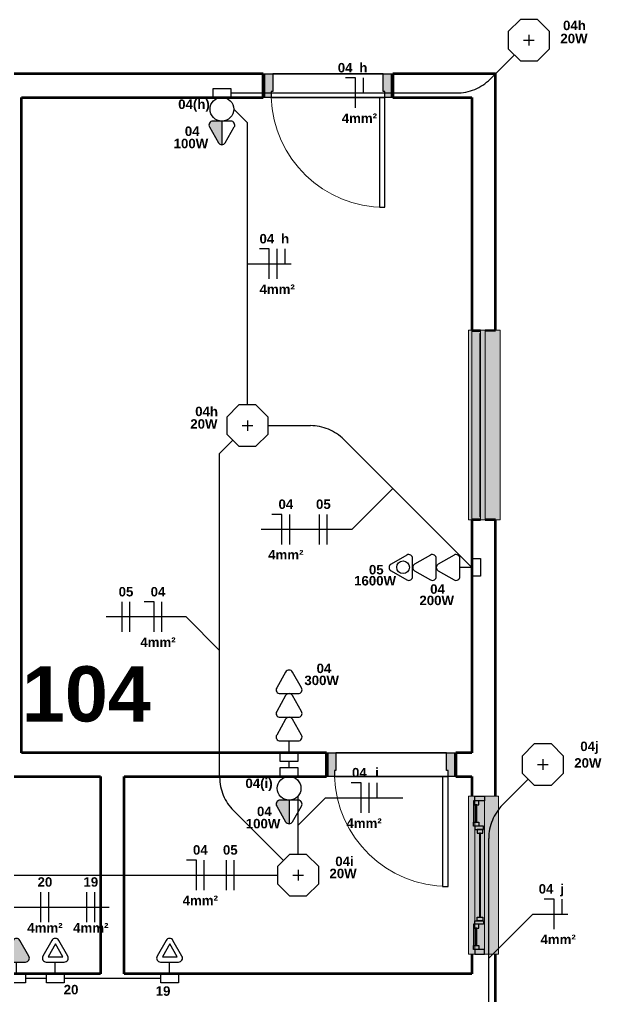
# Model space of a CAD drawing. Extents: x 1450 to 1868, y 82 to 351.
# Drawn here: x 1639.49 to 1643.18, y 191.74 to 197.93 of the extents above; entities that cross this region are included whole.
import ezdxf
from ezdxf.enums import TextEntityAlignment as Align

# ---------------------------------------------------------------- set-up
doc = ezdxf.new("R2010")
doc.units = 0
doc.header["$LTSCALE"] = 0.5
doc.linetypes.add('ELETRODUTO_TETO', pattern=[1000, 1000, 0])
doc.layers.get('0').update_dxf_attribs({"linetype": 'CONTINUOUS'})
for name, color, linetype, lineweight in [('A-DOOR', 31, 'CONTINUOUS', 25), ('A-DOOR-FRAM', 31, 'CONTINUOUS', 9), ('A-GLAZ', 151, 'CONTINUOUS', 9), ('A-GLAZ-SILL', 1, 'CONTINUOUS', 9), ('A-WALL', 113, 'CONTINUOUS', 30)]:
    doc.layers.add(name, color=color, linetype=linetype, lineweight=lineweight)
for name, color, linetype in [('CENTRAL DE AR', 10, 'CONTINUOUS'), ('CHUVEIRO ELÉTRICO', 10, 'CONTINUOUS'), ('ELETRODUTO', 7, 'CONTINUOUS'), ('ELETRODUTO_TETO', 2, 'CONTINUOUS'), ('FIACAO', 7, 'CONTINUOUS'), ('Iluminação', 7, 'CONTINUOUS'), ('INDICACAO_BIT_FIACAO', 7, 'CONTINUOUS'), ('INDICACAO_CIRCUITO', 2, 'CONTINUOUS'), ('INDICACAO_INTERRUPTOR_FIA', 2, 'CONTINUOUS'), ('INDICACAO_POTENCIA', 1, 'CONTINUOUS'), ('INTERRUPTORES', 1, 'CONTINUOUS'), ('LINHA_DE_CHAMADA', 7, 'CONTINUOUS'), ('LUMINÁRIAS', 3, 'CONTINUOUS'), ('Texto', 1, 'CONTINUOUS'), ('TOMADAS ABNT', 10, 'CONTINUOUS')]:
    doc.layers.add(name, color=color, linetype=linetype)
doc.styles.add('Arial', font='arialbd.ttf', dxfattribs={"height": 100})

# ---------------------------------------------------------------- blocks, each defined once
blk = doc.blocks.new('*U698', base_point=(608.67, 153.293))
for p, q in [((608.67, 153.483), (608.544, 153.483)), ((608.67, 153.103), (608.67, 153.483))]:
    blk.add_line(p, q)
blk = doc.blocks.new('*U700', base_point=(665.55, 144.199))
blk.add_line((665.55, 144.199), (665.55, 144.389))
blk = doc.blocks.new('*U930', base_point=(-29058.78, 34519.75))
at = {"xscale": 50.00000000000001, "yscale": 50.00000000000001, "zscale": 50.00000000000001}
for name, p in [('*U698', (-29061.28, 34519.75)), ('*U700', (-29056.28, 34519.75))]:
    blk.add_blockref(name, p, dxfattribs=at)
blk = doc.blocks.new('*U927', base_point=(-29140.66, 35057.64))
at = {"xscale": 50, "yscale": 50, "zscale": 50}
for name, p in [('*U698', (-29143.16, 35057.64)), ('*U700', (-29138.16, 35057.64))]:
    blk.add_blockref(name, p, dxfattribs=at)
blk = doc.blocks.new('*U699', base_point=(576.818, 148.746))
blk.add_line((576.818, 148.556), (576.818, 148.936))
blk = doc.blocks.new('*U926', base_point=(-29211.59, 34959.36))
at = {"xscale": 50.00000000000001, "yscale": 50.00000000000001, "zscale": 50.00000000000001}
for name, p in [('*U698', (-29216.59, 34959.36)), ('*U699', (-29211.59, 34959.36)), ('*U700', (-29206.59, 34959.36))]:
    blk.add_blockref(name, p, dxfattribs=at)
blk = doc.blocks.new('*U918', base_point=(-29105.7, 34793.35))
at = {"xscale": 50, "yscale": 50, "zscale": 50}
for p in [(-29108.2, 34793.35), (-29103.2, 34793.35)]:
    blk.add_blockref('*U699', p, dxfattribs=at)
blk = doc.blocks.new('*U917', base_point=(-29127.98, 34815.63))
at = {"xscale": 50, "yscale": 50, "zscale": 50}
for name, p in [('*U698', (-29130.48, 34815.63)), ('*U699', (-29125.48, 34815.63))]:
    blk.add_blockref(name, p, dxfattribs=at)
blk = doc.blocks.new('*U916', base_point=(-29137.7, 34611.26))
at = {"xscale": 50, "yscale": 50, "zscale": 50}
for name, p in [('*U698', (-29139.53, 34611.26)), ('*U699', (-29134.53, 34611.26)), ('*U700', (-29129.53, 34611.26))]:
    blk.add_blockref(name, p, dxfattribs=at)
blk = doc.blocks.new('*U907', base_point=(-29229.19, 34641.42))
at = {"xscale": 50, "yscale": 50, "zscale": 50}
for p in [(-29231.69, 34641.42), (-29226.69, 34641.42)]:
    blk.add_blockref('*U699', p, dxfattribs=at)
blk = doc.blocks.new('*U906', base_point=(-29204.59, 34587.4))
at = {"xscale": 49.99999999999999, "yscale": 49.99999999999999, "zscale": 49.99999999999999}
for name, p in [('*U698', (-29207.09, 34587.4)), ('*U699', (-29202.09, 34587.4))]:
    blk.add_blockref(name, p, dxfattribs=at)
blk = doc.blocks.new('*U899', base_point=(-29275.03, 34562.34))
at = {"xscale": 50, "yscale": 50, "zscale": 50}
for p in [(-29277.53, 34562.34), (-29272.53, 34562.34)]:
    blk.add_blockref('*U699', p, dxfattribs=at)
blk = doc.blocks.new('*U898', base_point=(-29306.53, 34562.34))
at = {"xscale": 50, "yscale": 50, "zscale": 50}
for name, p in [('*U698', (-29309.03, 34562.34)), ('*U699', (-29304.03, 34562.34))]:
    blk.add_blockref(name, p, dxfattribs=at)
blk = doc.blocks.new('*U889', base_point=(-29271.06, 34530.97))
at = {"xscale": 50, "yscale": 50, "zscale": 50}
for p in [(-29273.56, 34530.97), (-29268.56, 34530.97)]:
    blk.add_blockref('*U699', p, dxfattribs=at)
blk = doc.blocks.new('*U888', base_point=(-29315.06, 34530.97))
at = {"xscale": 50, "yscale": 50, "zscale": 50}
for p in [(-29317.56, 34530.97), (-29312.56, 34530.97)]:
    blk.add_blockref('*U699', p, dxfattribs=at)
blk = doc.blocks.new('*U821', base_point=(-29185.2, 34609.84))
at = {"linetype": 'ByBlock'}
blk.add_arc((-29185.2, 34617.34), 7.5, 270, 270, dxfattribs=at)
blk = doc.blocks.new('*U820', base_point=(-29185.2, 34630.44))
at = {"linetype": 'ByBlock'}
blk.add_lwpolyline([(-29185.2, 34630.44), (-29185.2, 34634.23)], dxfattribs=at)
blk = doc.blocks.new('*U819', base_point=(-29179.53, 34575.43))
at = {"linetype": 'ByBlock'}
blk.add_lwpolyline([(-29179.53, 34575.43), (-29179.53, 34612.43)], dxfattribs=at)
blk = doc.blocks.new('*U818', base_point=(-29085.02, 34460.09))
at = {"linetype": 'ByBlock'}
blk.add_lwpolyline([(-29085.02, 34460.09), (-29058.78, 34460.09), (-29058.78, 34585.66, -0.198912), (-29049.99, 34606.87), (-29033.79, 34623.08)], format="xyb", dxfattribs=at)
blk = doc.blocks.new('*U817', base_point=(-29222.17, 35057.64))
at = {"linetype": 'ByBlock'}
blk.add_lwpolyline([(-29222.17, 35057.64), (-29079.15, 35057.64, 0.198912), (-29057.94, 35066.43), (-29042.57, 35081.8)], format="xyb", dxfattribs=at)
blk = doc.blocks.new('*U807', base_point=(-29211.59, 34860.07))
at = {"linetype": 'ByBlock'}
blk.add_lwpolyline([(-29211.59, 34860.07), (-29211.59, 35038.65), (-29220.28, 35047.34)], dxfattribs=at)
blk = doc.blocks.new('*U804', base_point=(-29227.78, 35039.84))
at = {"linetype": 'ByBlock'}
blk.add_arc((-29227.78, 35047.34), 7.5, 90, 90, dxfattribs=at)
blk = doc.blocks.new('*U761', base_point=(-33475.09, 35665.19))
blk.add_lwpolyline([(-33475.09, 35670.8), (-33475.09, 35659.59), (-33480.69, 35659.59), (-33480.69, 35670.8)], close=True)
blk.add_circle((-33467.59, 35665.19), 7.5)
blk = doc.blocks.new('*U762', base_point=(-33475.09, 35665.19))
blk.add_hatch(color=256).paths.add_polyline_path([(-33461.38, 35663.02, 0.269143), (-33460.13, 35665.19), (-33475.09, 35665.19), (-33475.09, 35659.5, 0.575867), (-33471.35, 35657.33)])
for p, q in [((-33475.09, 35670.89), (-33475.09, 35665.19)), ((-33461.38, 35667.36), (-33471.35, 35673.06)), ((-33475.09, 35665.19), (-33475.09, 35659.5)), ((-33475.09, 35665.19), (-33460.13, 35665.19)), ((-33471.35, 35657.33), (-33461.38, 35663.02))]:
    blk.add_line(p, q)
for centre, start, end in [((-33472.59, 35670.89), 60.25512, 180), ((-33462.63, 35665.19), 299.74488, 60.25512), ((-33472.59, 35659.5), 180, 299.74488)]:
    blk.add_arc(centre, 2.5, start, end)
blk = doc.blocks.new('*U669', base_point=(-29106.95, 34757.18))
at = {"linetype": 'ByBlock'}
blk.add_lwpolyline([(-29106.95, 34757.18), (-29106.95, 34757.18)], dxfattribs=at)
blk = doc.blocks.new('*U660', base_point=(-29198.5, 34846.98))
at = {"linetype": 'ByBlock'}
blk.add_lwpolyline([(-29198.5, 34846.98), (-29171.75, 34846.98, -0.198912), (-29150.54, 34838.19), (-29069.53, 34757.18)], format="xyb", dxfattribs=at)
blk = doc.blocks.new('*U663', base_point=(-29327.62, 34497.04))
at = {"linetype": 'ByBlock'}
blk.add_lwpolyline([(-29327.62, 34497.04), (-29266.49, 34497.04)], dxfattribs=at)
blk = doc.blocks.new('*U662', base_point=(-29352.18, 34497.04))
at = {"linetype": 'ByBlock'}
blk.add_lwpolyline([(-29352.18, 34497.04), (-29338.83, 34497.04)], dxfattribs=at)
blk = doc.blocks.new('*U526', base_point=(-29188.79, 34571.59))
at = {"linetype": 'ByBlock'}
blk.add_lwpolyline([(-29188.79, 34571.59), (-29220.4, 34603.21, -0.198912), (-29229.19, 34624.42), (-29229.19, 34829.38), (-29220.84, 34837.72)], format="xyb", dxfattribs=at)
blk = doc.blocks.new('*U524', base_point=(-29396.44, 34562.34))
at = {"linetype": 'ByBlock'}
blk.add_lwpolyline([(-29396.44, 34562.34), (-29192.62, 34562.34)], dxfattribs=at)
blk = doc.blocks.new('*U503', base_point=(-28107.93, 34126.38))
at = {"layer": 'LUMINÁRIAS'}
blk.add_lwpolyline([(-28121.02, 34131.8), (-28121.02, 34120.96), (-28113.36, 34113.29), (-28102.51, 34113.29), (-28094.84, 34120.96), (-28094.84, 34131.8), (-28102.51, 34139.47), (-28113.36, 34139.47)], close=True, dxfattribs=at)
for points in [[(-28107.93, 34129.75), (-28107.93, 34123.02)], [(-28111.3, 34126.38), (-28104.57, 34126.38)]]:
    blk.add_lwpolyline(points, dxfattribs=at)
blk = doc.blocks.new('*U502', base_point=(-27973.36, 34184.51))
at = {"layer": 'LUMINÁRIAS'}
blk.add_lwpolyline([(-27986.45, 34189.93), (-27986.45, 34179.09), (-27978.78, 34171.42), (-27967.94, 34171.42), (-27960.27, 34179.09), (-27960.27, 34189.93), (-27967.94, 34197.6), (-27978.78, 34197.6)], close=True, dxfattribs=at)
for points in [[(-27976.73, 34184.51), (-27970, 34184.51)], [(-27973.36, 34187.88), (-27973.36, 34181.15)]]:
    blk.add_lwpolyline(points, dxfattribs=at)
blk = doc.blocks.new('*U501', base_point=(-28054.71, 34551.13))
at = {"layer": 'LUMINÁRIAS'}
blk.add_lwpolyline([(-28067.8, 34556.56), (-28067.8, 34545.71), (-28060.13, 34538.04), (-28049.29, 34538.04), (-28041.62, 34545.71), (-28041.62, 34556.56), (-28049.29, 34564.22), (-28060.13, 34564.22)], close=True, dxfattribs=at)
for points in [[(-28058.08, 34551.13), (-28051.35, 34551.13)], [(-28054.71, 34554.5), (-28054.71, 34547.77)]]:
    blk.add_lwpolyline(points, dxfattribs=at)
blk = doc.blocks.new('*U500', base_point=(-28260.7, 34304.21))
at = {"layer": 'LUMINÁRIAS'}
blk.add_lwpolyline([(-28273.79, 34309.63), (-28273.79, 34298.78), (-28266.12, 34291.12), (-28255.27, 34291.12), (-28247.61, 34298.78), (-28247.61, 34309.63), (-28255.27, 34317.3), (-28266.12, 34317.3)], close=True, dxfattribs=at)
for points in [[(-28264.06, 34304.21), (-28257.33, 34304.21)], [(-28260.7, 34307.57), (-28260.7, 34300.84)]]:
    blk.add_lwpolyline(points, dxfattribs=at)
blk = doc.blocks.new('*U154', base_point=(-46580.36, 18832.16))
for p, q in [((-46582.53, 18853.36), (-46588.22, 18843.4)), ((-46580.19, 18851.11), (-46584.81, 18843.02)), ((-46575.56, 18843.02), (-46580.19, 18851.11)), ((-46572.5, 18843.4), (-46578.19, 18853.36)), ((-46584.81, 18843.02), (-46575.56, 18843.02)), ((-46586.05, 18839.66), (-46580.36, 18839.66)), ((-46580.36, 18839.66), (-46574.67, 18839.66)), ((-46580.36, 18832.16), (-46580.36, 18839.66))]:
    blk.add_line(p, q)
blk.add_lwpolyline([(-46585.96, 18832.16), (-46574.76, 18832.16), (-46574.76, 18826.56), (-46585.96, 18826.56)], close=True)
for centre, start, end in [((-46580.36, 18852.12), 29.74488, 150.25512), ((-46586.05, 18842.16), 150.25512, 270), ((-46574.67, 18842.16), 270, 29.74488)]:
    blk.add_arc(centre, 2.5, start, end)
blk = doc.blocks.new('*U404', base_point=(-27420.67, 35734.07))
for p, q in [((-27413.17, 35739.76), (-27413.17, 35734.07)), ((-27399.47, 35736.24), (-27409.43, 35741.93)), ((-27398.21, 35739.76), (-27398.21, 35734.07)), ((-27384.5, 35736.24), (-27394.47, 35741.93)), ((-27383.24, 35739.76), (-27383.24, 35734.07)), ((-27369.54, 35736.24), (-27379.5, 35741.93)), ((-27420.67, 35734.07), (-27413.17, 35734.07)), ((-27413.17, 35734.07), (-27413.17, 35728.37)), ((-27409.43, 35726.2), (-27399.47, 35731.9)), ((-27398.21, 35734.07), (-27398.21, 35728.37)), ((-27394.47, 35726.2), (-27384.5, 35731.9)), ((-27383.24, 35734.07), (-27383.24, 35728.37)), ((-27379.5, 35726.2), (-27369.54, 35731.9))]:
    blk.add_line(p, q)
blk.add_lwpolyline([(-27420.67, 35739.67), (-27420.67, 35728.46), (-27426.27, 35728.46), (-27426.27, 35739.67)], close=True)
for centre, start, end in [((-27410.67, 35739.76), 60.25512, 180), ((-27395.71, 35739.76), 60.25512, 180), ((-27380.74, 35739.76), 60.25512, 180), ((-27400.71, 35734.07), 299.74488, 60.25512), ((-27385.74, 35734.07), 299.74488, 60.25512), ((-27370.78, 35734.07), 299.74488, 60.25512), ((-27410.67, 35728.37), 180, 299.74488), ((-27395.71, 35728.37), 180, 299.74488), ((-27380.74, 35728.37), 180, 299.74488)]:
    blk.add_arc(centre, 2.5, start, end)
blk = doc.blocks.new('*U403', base_point=(-27373.09, 35923.1))
for p, q in [((-27376.83, 35930.96), (-27386.79, 35925.27)), ((-27373.09, 35923.1), (-27373.09, 35928.79)), ((-27373.09, 35917.41), (-27373.09, 35923.1)), ((-27386.79, 35920.93), (-27376.83, 35915.23))]:
    blk.add_line(p, q)
blk.add_circle((-27379.14, 35923.27), 4.02)
for centre, start, end in [((-27375.59, 35928.79), 0, 119.74488), ((-27385.55, 35923.1), 119.74488, 240.25512), ((-27375.59, 35917.41), 240.25512, 0)]:
    blk.add_arc(centre, 2.5, start, end)
blk = doc.blocks.new('*U402', base_point=(-27802.53, 35599.43))
for p, q in [((-27781.33, 35601.6), (-27791.29, 35607.29)), ((-27766.37, 35601.6), (-27776.33, 35607.29)), ((-27795.03, 35605.12), (-27795.03, 35599.43)), ((-27780.07, 35605.12), (-27780.07, 35599.43)), ((-27802.53, 35599.43), (-27795.03, 35599.43)), ((-27795.03, 35599.43), (-27795.03, 35593.74)), ((-27791.29, 35591.57), (-27781.33, 35597.26)), ((-27780.07, 35599.43), (-27780.07, 35593.74)), ((-27776.33, 35591.57), (-27766.37, 35597.26))]:
    blk.add_line(p, q)
blk.add_lwpolyline([(-27802.53, 35605.03), (-27802.53, 35593.83), (-27808.14, 35593.83), (-27808.14, 35605.03)], close=True)
for centre, start, end in [((-27792.53, 35605.12), 60.25512, 180), ((-27777.57, 35605.12), 60.25512, 180), ((-27782.57, 35599.43), 299.74488, 60.25512), ((-27767.61, 35599.43), 299.74488, 60.25512), ((-27792.53, 35593.74), 180, 299.74488), ((-27777.57, 35593.74), 180, 299.74488)]:
    blk.add_arc(centre, 2.5, start, end)
blk = doc.blocks.new('*U392', base_point=(-27668.85, 35536.11))
blk.add_hatch(color=256).paths.add_polyline_path([(-27647.65, 35533.94, 0.580323), (-27647.65, 35538.28), (-27657.61, 35543.97, 0.575867), (-27661.35, 35541.8), (-27661.35, 35536.11), (-27661.35, 35530.42, 0.575867), (-27657.61, 35528.25)])
for p, q in [((-27661.35, 35541.8), (-27661.35, 35536.11)), ((-27647.65, 35538.28), (-27657.61, 35543.97)), ((-27668.85, 35536.11), (-27661.35, 35536.11)), ((-27661.35, 35536.11), (-27661.35, 35530.42)), ((-27657.61, 35528.25), (-27647.65, 35533.94))]:
    blk.add_line(p, q)
blk.add_lwpolyline([(-27668.85, 35541.71), (-27668.85, 35530.51), (-27674.45, 35530.51), (-27674.45, 35541.71)], close=True)
for centre, start, end in [((-27658.85, 35541.8), 60.25512, 180), ((-27648.89, 35536.11), 299.74488, 60.25512), ((-27658.85, 35530.42), 180, 299.74488)]:
    blk.add_arc(centre, 2.5, start, end)
blk = doc.blocks.new('Janela 2 Folhas Metalon - Janela 2 Folhas Metalon-3066233-Planta Baixa')
at = {"layer": 'A-GLAZ'}
h = blk.add_hatch(color=256, dxfattribs=at)
h.paths.add_polyline_path([(-600, -75), (600, -75), (600, -20), (580, -20), (579.6, -25), (-580, -25), (-580, -20), (-600, -20), (-600, -74)], flags=0)
h.paths.add_polyline_path([(-600, 10), (600, 10), (600, 105), (-600, 105), (-600, 40)], flags=0)
for points in [[(-600, -20), (600, -20), (600, 10), (-600, 10)], [(-580, -25), (0, -25), (0, -20), (-580, -20), (-580, -21.7)], [(0, -25), (580, -25), (580, -20), (0, -20), (0, -22.5)], [(-600, -95), (600, -95), (599.9, -75), (-600, -75)]]:
    blk.add_hatch(color=256, dxfattribs=at).paths.add_polyline_path(points, flags=0)
for p, q in [((600, 105), (-600, 105)), ((-600, 105), (-600, 75)), ((600, 75), (600, 105)), ((-600, 10), (600, 10)), ((-600, 10), (-600, -20)), ((600, -20), (600, 10)), ((600, -20), (-600, -20)), ((-580, -20), (-580, -25)), ((0, -25), (-580, -25)), ((0, -20), (0, -25)), ((0, -25), (0, -20)), ((580, -25), (0, -25)), ((580, -25), (580, -20)), ((600, -75), (-600, -75)), ((-600, -75), (-600, -95)), ((-600, -95), (600, -95)), ((600, -95), (600, -75))]:
    blk.add_line(p, q, dxfattribs=at)
blk = doc.blocks.new('Janela Basculante 02 - Janela Basculante 100x60cm-3073838-Planta Baixa')
at = {"layer": 'A-GLAZ'}
for points in [[(500, -55), (500, 5), (-500, 5), (-500, -55), (458.5, -55)], [(-310, -65), (-310, -55), (-470, -55), (-470, -65), (-355.7, -65)], [(470, -65), (470, -55), (310, -55), (310, -65), (469.1, -65)]]:
    blk.add_hatch(color=256, dxfattribs=at).paths.add_polyline_path(points, flags=0)
at = {"layer": 'A-GLAZ-SILL'}
h = blk.add_hatch(color=256, dxfattribs=at)
h.paths.add_polyline_path([(500, -95), (500, -55), (470, -55), (470, -65), (310, -65), (310, -55), (-310, -55), (-310, -65), (-470, -65), (-470, -55), (-500, -55), (-500, -95), (496.5, -95)], flags=0)
h.paths.add_polyline_path([(500, 5), (500, 95), (-500, 95), (-500, 5), (460, 5)], flags=0)
at = {"layer": 'A-GLAZ', "lineweight": 25}
for p, q in [((-500, -55), (-500, 5)), ((-500, 5), (-470, 5)), ((-470, 5), (-470, -55)), ((-290, 0), (-310, 0)), ((-310, 0), (-310, -55)), ((-290, -55), (-290, 0)), ((290, -55), (290, 0)), ((290, 0), (310, 0)), ((310, 0), (310, -55)), ((500, 5), (470, 5)), ((470, 5), (470, -55)), ((500, -55), (500, 5)), ((-470, -55), (-500, -55)), ((-470, -30), (-470, -65)), ((-445, -30), (-470, -30)), ((-445, -65), (-445, -30)), ((-445, -44), (-445, -51)), ((-335, -44), (-445, -44)), ((-445, -51), (-335, -51)), ((-335, -65), (-335, -30)), ((-335, -30), (-310, -30)), ((-335, -51), (-335, -44)), ((-310, -30), (-310, -65)), ((-310, -55), (-290, -55)), ((-290, -5), (-290, -40)), ((-265, -5), (-290, -5)), ((-290, -40), (-265, -40)), ((-265, -40), (-265, -5)), ((-265, -19), (-265, -26)), ((265, -19), (-265, -19)), ((-265, -26), (265, -26)), ((265, -40), (265, -5)), ((265, -5), (290, -5)), ((265, -26), (265, -19)), ((290, -40), (265, -40)), ((290, -5), (290, -40)), ((310, -55), (290, -55)), ((310, -30), (310, -65)), ((335, -30), (310, -30)), ((335, -65), (335, -30)), ((335, -44), (335, -51)), ((445, -44), (335, -44)), ((335, -51), (445, -51)), ((445, -65), (445, -30)), ((445, -30), (470, -30)), ((445, -51), (445, -44)), ((470, -30), (470, -65)), ((470, -55), (500, -55)), ((-470, -65), (-445, -65)), ((-310, -65), (-335, -65)), ((310, -65), (335, -65)), ((470, -65), (445, -65))]:
    blk.add_line(p, q, dxfattribs=at)
at = {"layer": 'A-GLAZ'}
for p, q in [((-500, 5), (500, 5)), ((-500, -55), (-500, 5)), ((500, 5), (500, -55)), ((500, -55), (-500, -55)), ((-470, -65), (-470, -55)), ((-310, -55), (-310, -65)), ((310, -65), (310, -55)), ((470, -55), (470, -65)), ((-310, -65), (-470, -65)), ((470, -65), (310, -65))]:
    blk.add_line(p, q, dxfattribs=at)
at = {"layer": 'A-GLAZ-SILL'}
for p, q in [((500, 95), (-500, 95)), ((-500, 95), (-500, 5)), ((500, 5), (500, 95)), ((-500, -55), (-500, -95)), ((500, -95), (500, -55)), ((-500, -95), (500, -95))]:
    blk.add_line(p, q, dxfattribs=at)
blk = doc.blocks.new('Porta Simples de Abrir - 70x210cm - Marco de Madeira-3450793-Planta Baixa')
at = {"layer": 'A-DOOR-FRAM', "lineweight": 25}
h = blk.add_hatch(color=256, dxfattribs=at)
h.paths.add_polyline_path([(-400, -75), (-360, -75), (-359.9, -38), (-350, -38), (-350.1, 75), (-400, 75), (-400, -70.9)], flags=0)
h.paths.add_polyline_path([(360, -75), (400, -75), (400, 75), (350, 75), (350, -38), (360, -38), (360, -71.5)], flags=0)
at = {"layer": 'A-DOOR'}
for p, q in [((350, 75), (-350, 75)), ((-360, -75), (360, -75)), ((325, -75), (325, -771)), ((360, -75), (325, -75)), ((360, -771), (360, -75)), ((325, -771), (360, -771))]:
    blk.add_line(p, q, dxfattribs=at)
at = {"layer": 'A-DOOR', "lineweight": 9}
blk.add_arc((360, -50.9), 720.1, 181.92137, 270, dxfattribs=at)
at = {"layer": 'A-DOOR-FRAM', "lineweight": 25}
for p, q in [((-400, 75), (-350, 75)), ((-400, -75), (-400, 75)), ((-350, 75), (-350, -38)), ((350, 75), (400, 75)), ((350, -38), (350, 75)), ((400, 75), (400, -75)), ((-350, -38), (-360, -38)), ((-360, -38), (-360, -75)), ((360, -38), (350, -38)), ((360, -75), (360, -38)), ((-360, -75), (-400, -75)), ((400, -75), (360, -75))]:
    blk.add_line(p, q, dxfattribs=at)
blk = doc.blocks.new('Porta Simples de Abrir - 70x210cm - Marco de Madeira-3450794-Planta Baixa')
at = {"layer": 'A-DOOR-FRAM', "lineweight": 25}
h = blk.add_hatch(color=256, dxfattribs=at)
h.paths.add_polyline_path([(-400, 75), (-400, -75), (-360, -75), (-359.9, -38), (-350, -38), (-350, 75), (-399.1, 75)], flags=0)
h.paths.add_polyline_path([(350, 75), (350, -38), (360, -38), (360, -75), (400, -75), (400, 75), (361.7, 75)], flags=0)
at = {"layer": 'A-DOOR'}
for p, q in [((350, 75), (-350, 75)), ((-360, -75), (360, -75)), ((325, -75), (325, -771)), ((360, -75), (325, -75)), ((360, -771), (360, -75)), ((325, -771), (360, -771))]:
    blk.add_line(p, q, dxfattribs=at)
at = {"layer": 'A-DOOR', "lineweight": 9}
blk.add_arc((360, -50.9), 720.1, 181.92137, 270, dxfattribs=at)
at = {"layer": 'A-DOOR-FRAM', "lineweight": 25}
for p, q in [((-400, 75), (-350, 75)), ((-400, -75), (-400, 75)), ((-350, 75), (-350, -38)), ((350, 75), (400, 75)), ((350, -38), (350, 75)), ((400, 75), (400, -75)), ((-350, -38), (-360, -38)), ((-360, -38), (-360, -75)), ((360, -38), (350, -38)), ((360, -75), (360, -38)), ((-360, -75), (-400, -75)), ((400, -75), (360, -75))]:
    blk.add_line(p, q, dxfattribs=at)
blk = doc.blocks.new('Apartamento01')
at = {"layer": 'A-WALL', "lineweight": 70}
for p, q in [((1105.78, 96.74), (1041.02, 91.08)), ((1119.94, -65.14), (1105.78, 96.74)), ((1041.02, 91.08), (1042.33, 76.13)), ((959.34, 83.93), (719.75, 62.97)), ((960.64, 68.99), (959.34, 83.93)), ((1042.33, 76.13), (1092.14, 80.49)), ((1092.14, 80.49), (1105, -66.45)), ((808.22, 55.65), (960.64, 68.99)), ((844.39, -357.77), (808.22, 55.65)), ((1105, -66.45), (1110.47, -65.97)), ((1113.46, -65.71), (1119.94, -65.14)), ((1120.93, -185.51), (1115.45, -185.99)), ((1130.4, -184.68), (1123.92, -185.25)), ((1145.65, -359.02), (1130.4, -184.68)), ((1115.45, -185.99), (1128.31, -332.93)), ((1128.31, -332.93), (1118.35, -333.8)), ((1118.35, -333.8), (1119.66, -348.74)), ((1036.66, -340.95), (844.39, -357.77)), ((1037.97, -355.89), (1036.66, -340.95)), ((1119.66, -348.74), (1129.62, -347.87)), ((1129.62, -347.87), (1130.71, -360.32)), ((910.45, -367.05), (1037.97, -355.89)), ((777.96, -378.64), (895.51, -368.35)), ((895.51, -368.35), (906.41, -492.88)), ((921.35, -491.57), (910.45, -367.05)), ((1139.42, -459.94), (1140.51, -472.4)), ((1157.2, -491.01), (1154.37, -458.64)), ((1140.51, -472.4), (921.35, -491.57)), ((906.41, -492.88), (697.21, -511.18))]:
    blk.add_line(p, q, dxfattribs=at)
at = {"layer": 'A-WALL', "lineweight": 9}
for p, q in [((1103.78, 96.57), (1103.79, 96.47)), ((1155.53, -473.09), (1155.63, -473.08))]:
    blk.add_line(p, q, dxfattribs=at)
at = {"layer": 'A-WALL'}
for p, q in [((965.31, 84.45), (1035.05, 90.55)), ((1040.03, 90.99), (1041.02, 91.08)), ((959.34, 83.93), (960.33, 84.02)), ((1037.35, 75.7), (965.62, 69.42)), ((1042.33, 76.13), (1041.33, 76.05)), ((961.64, 69.08), (960.64, 68.99)), ((1117.35, -333.89), (1118.35, -333.8)), ((1042.64, -340.42), (1112.37, -334.32)), ((1036.66, -340.95), (1037.66, -340.86)), ((1114.67, -349.18), (1042.95, -355.45)), ((1119.66, -348.74), (1118.66, -348.83)), ((1038.96, -355.8), (1037.97, -355.89))]:
    blk.add_line(p, q, dxfattribs=at)

msp = doc.modelspace()

# ---------------------------------------------------------------- linework, layer by layer
at = {"layer": 'LINHA_DE_CHAMADA'}
for points in [[(1640.9354, 196.3775), (1641.2125, 196.3775)], [(1641.8564, 194.9553), (1641.5973, 194.6963), (1641.0221, 194.6963)], [(1640.7594, 193.9293), (1640.5466, 194.1422), (1640.0416, 194.1422)], [(1641.256, 192.8232), (1641.4293, 192.9965), (1641.9193, 192.9965)], [(1639.1241, 192.3042), (1639.1241, 192.3042), (1640.0591, 192.3042)], [(1642.4635, 191.9814), (1642.7425, 192.2605), (1642.9634, 192.2605)]]:
    msp.add_lwpolyline(points, dxfattribs=at)

# ---------------------------------------------------------------- block references
at = {"layer": 'A-DOOR', "xscale": 0.00100000000000115, "yscale": 0.00100000000000115, "zscale": 0.00100000000000115}
for name, p in [('Porta Simples de Abrir - 70x210cm - Marco de Madeira-3450794-Planta Baixa', (1641.446, 197.5073)), ('Porta Simples de Abrir - 70x210cm - Marco de Madeira-3450793-Planta Baixa', (1641.846, 193.2073))]:
    msp.add_blockref(name, p, dxfattribs=at)
at = {"layer": 'A-GLAZ', "xscale": 0.001000000000001151, "yscale": 0.001000000000001151, "zscale": 0.001000000000001151, "rotation": 269.9999999999909}
for name, p in [('Janela 2 Folhas Metalon - Janela 2 Folhas Metalon-3066233-Planta Baixa', (1642.431, 195.3573)), ('Janela Basculante 02 - Janela Basculante 100x60cm-3073838-Planta Baixa', (1642.431, 192.5073))]:
    msp.add_blockref(name, p, dxfattribs=at)
at = {"layer": 'A-WALL', "xscale": 0.01000000108748102, "yscale": 0.01000000108748102, "zscale": 0.01000000108748102, "rotation": 354.9999999999916}
msp.add_blockref('Apartamento01', (1631.406, 197.5823), dxfattribs=at)
at = {"layer": 'CENTRAL DE AR', "xscale": 0.01000000108748102, "yscale": 0.01000000108748102, "zscale": 0.01000000108748102}
msp.add_blockref('*U403', (1641.9817, 194.4557), dxfattribs=at)
at = {"layer": 'CHUVEIRO ELÉTRICO', "xscale": 0.01000000108748102, "yscale": 0.01000000108748102, "zscale": 0.01000000108748102}
for p in [(1639.719, 191.8823), (1640.4424, 191.8823)]:
    msp.add_blockref('*U154', p, dxfattribs=at)
at = {"layer": 'ELETRODUTO', "linetype": 'ELETRODUTO_TETO', "xscale": 0.01000000108748102, "yscale": 0.01000000108748102, "zscale": 0.01000000108748102}
for name, p in [('*U804', (1640.7735, 197.2823)), ('*U821', (1641.1993, 192.9823))]:
    msp.add_blockref(name, p, dxfattribs=at)
at = {"layer": 'ELETRODUTO_TETO', "linetype": 'ELETRODUTO_TETO', "xscale": 0.01000000108748102, "yscale": 0.01000000108748102, "zscale": 0.01000000108748102}
for name, p in [('*U817', (1640.8295, 197.4603)), ('*U807', (1640.9354, 195.4846)), ('*U660', (1641.0663, 195.3537)), ('*U526', (1641.1634, 192.5998)), ('*U669', (1641.9817, 194.4557)), ('*U820', (1641.1993, 193.1883)), ('*U818', (1642.201, 191.4848)), ('*U819', (1641.256, 192.6382)), ('*U524', (1639.0869, 192.5073)), ('*U662', (1639.5295, 191.8542)), ('*U663', (1639.7751, 191.8542))]:
    msp.add_blockref(name, p, dxfattribs=at)
at = {"layer": 'FIACAO', "xscale": 0.01000000108748102, "yscale": 0.01000000108748102, "zscale": 0.01000000108748102}
for name, p in [('*U927', (1641.6446, 197.4603)), ('*U926', (1641.124, 196.3775)), ('*U917', (1641.1787, 194.6963)), ('*U918', (1641.4164, 194.6963)), ('*U907', (1640.1666, 194.1422)), ('*U906', (1640.3691, 194.1422)), ('*U916', (1641.6743, 192.9965)), ('*U888', (1639.6533, 192.3042)), ('*U889', (1639.9438, 192.3042)), ('*U930', (1642.903, 192.2605))]:
    msp.add_blockref(name, p, dxfattribs=at)
at = {"layer": 'FIACAO', "xscale": 0.01000000108748102, "yscale": 0.01000000108748102, "zscale": 0.01000000108748102, "rotation": 3.482279617244881e-07}
for name, p in [('*U898', (1640.6372, 192.5073)), ('*U899', (1640.827, 192.5073))]:
    msp.add_blockref(name, p, dxfattribs=at)
at = {"layer": 'Iluminação', "xscale": 0.01000000108748102, "yscale": 0.01000000108748102, "zscale": 0.01000000108748102}
for name, p in [('*U501', (1642.7181, 197.7944)), ('*U500', (1640.9354, 195.3537)), ('*U502', (1642.806, 193.2073)), ('*U503', (1641.256, 192.5073))]:
    msp.add_blockref(name, p, dxfattribs=at)
at = {"layer": 'INTERRUPTORES', "xscale": 0.01000000108748102, "yscale": 0.01000000108748102, "zscale": 0.01000000108748102, "rotation": 270}
for p in [(1640.7735, 197.4323), (1641.1993, 193.1323)]:
    msp.add_blockref('*U761', p, dxfattribs=at)
at = {"layer": 'TOMADAS ABNT', "xscale": 0.01000000108748102, "yscale": 0.01000000108748102, "zscale": 0.01000000108748102}
for name, p, rotation in [('*U762', (1640.7735, 197.2823), 270), ('*U402', (1642.356, 194.4557), 179.9999999999958), ('*U404', (1641.1993, 193.2823), 89.9999999999959), ('*U762', (1641.1993, 192.9823), 270), ('*U392', (1639.4734, 191.8823), 89.9999999999959)]:
    msp.add_blockref(name, p, dxfattribs=dict(at, rotation=rotation))

# ---------------------------------------------------------------- texts
at = {"layer": 'INDICACAO_BIT_FIACAO', "style": 'Arial'}
for p in [(1641.6446, 197.3303), (1641.124, 196.2475), (1641.1787, 194.5663), (1640.3691, 194.0122), (1641.6743, 192.8665), (1640.6372, 192.3773), (1639.6533, 192.204), (1639.9438, 192.204), (1642.903, 192.1305)]:
    msp.add_text('4mm²', height=0.06, dxfattribs=at).set_placement(p, align=Align.TOP_CENTER)
at = {"layer": 'INDICACAO_CIRCUITO', "style": 'Arial'}
for s, p in [('04h', (1642.9339, 197.858)), ('04(h)', (1640.497, 197.359)), ('04', (1640.5391, 197.188)), ('04h', (1640.6047, 195.4137)), ('05', (1641.7048, 194.4116)), ('04', (1642.0925, 194.2891)), ('04', (1641.3734, 193.7868)), ('04j', (1643.0431, 193.2931)), ('04(i)', (1640.9228, 193.059)), ('04', (1640.9959, 192.8813)), ('04i', (1641.4917, 192.5648)), ('20', (1639.7721, 191.7527)), ('19', (1640.3545, 191.7435))]:
    msp.add_text(s, height=0.06, dxfattribs=at).set_placement(p)
for s, p in [('04', (1641.5542, 197.5903)), ('04', (1641.0585, 196.5075)), ('04', (1641.1787, 194.8263)), ('05', (1641.4164, 194.8263)), ('05', (1640.1666, 194.2722)), ('04', (1640.3691, 194.2722)), ('04', (1641.6443, 193.1265)), ('04', (1640.6372, 192.6373)), ('05', (1640.827, 192.6373)), ('20', (1639.6533, 192.4342)), ('19', (1639.9438, 192.4342)), ('04', (1642.8263, 192.3905))]:
    msp.add_text(s, height=0.06, dxfattribs=at).set_placement(p, align=Align.CENTER)
at = {"layer": 'INDICACAO_INTERRUPTOR_FIA', "style": 'Arial'}
for s, p in [('h', (1641.6696, 197.5903)), ('h', (1641.174, 196.5075)), ('i', (1641.7559, 193.1265)), ('j', (1642.928, 192.3905))]:
    msp.add_text(s, height=0.06, dxfattribs=at).set_placement(p, align=Align.CENTER)
at = {"layer": 'INDICACAO_POTENCIA', "style": 'Arial'}
for s, p in [('20W', (1642.917, 197.7753)), ('100W', (1640.4682, 197.1104)), ('20W', (1640.5736, 195.3345)), ('1600W', (1641.6109, 194.3416)), ('200W', (1642.0245, 194.217)), ('300W', (1641.2959, 193.7108)), ('20W', (1643.0049, 193.1881)), ('100W', (1640.925, 192.8037)), ('20W', (1641.4549, 192.4881))]:
    msp.add_text(s, height=0.06, dxfattribs=at).set_placement(p)
at = {"layer": 'Texto', "style": 'Arial'}
msp.add_text('104', height=0.35, dxfattribs=at).set_placement((1639.5078, 193.4802))

doc.saveas('drawing.dxf')
